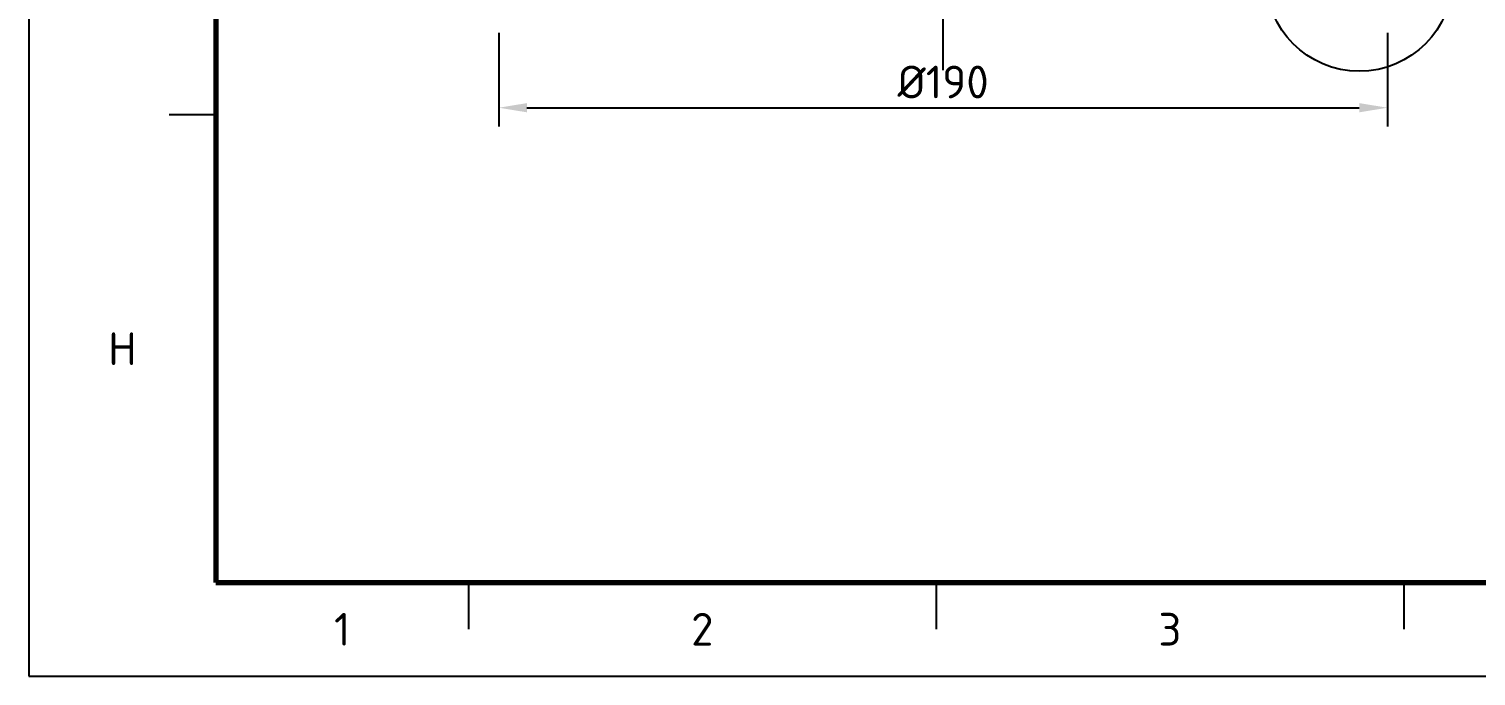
# Model space of a CAD drawing. Header units: millimetres. Extents: x 0 to 594, y 0 to 420.
# Drawn here: x 0 to 154.7, y 0 to 69.2 of the extents above; entities that cross this region are included whole.
import ezdxf
from ezdxf.enums import TextEntityAlignment as Align

# ---------------------------------------------------------------- set-up
doc = ezdxf.new("R2010")
doc.units = ezdxf.units.MM
doc.linetypes.add('ISO04-TRAZO-PUNTO', pattern=[7.625, 6, -0.75, 0.125, -0.75])
for name, color, linetype, lineweight in [('03-EJE', 1, 'ISO04-TRAZO-PUNTO', 25), ('04-COTA', 3, 'CONTINUOUS', 25), ('06-TEXTO', 7, 'CONTINUOUS', 25), ('07-RECUADRO', 7, 'CONTINUOUS', 70), ('08-FINA', 5, 'CONTINUOUS', 25)]:
    doc.layers.add(name, color=color, linetype=linetype, lineweight=lineweight)
doc.styles.add('ISO3098', font='isocpeur.ttf')
doc.dimstyles.new('FLAMA-ISO', dxfattribs={"dimtxt": 3.5, "dimasz": 3, "dimexe": 2, "dimexo": 1, "dimgap": 1, "dimtad": 1, "dimdec": 1, "dimtxsty": 'ISO3098', "dimcen": 2.5, "dimclrd": 3, "dimclre": 3, "dimclrt": 3, "dimazin": 3, "dimtfac": 1, "dimtmove": 0, "dimatfit": 3, "dimlwd": 25, "dimlwe": 25})

msp = doc.modelspace()

# ---------------------------------------------------------------- linework, layer by layer
at = {"layer": '03-EJE'}
msp.add_line((97.75, 64.757), (97.75, 349.243), dxfattribs=at)
at = {"layer": '07-RECUADRO'}
msp.add_lwpolyline([(20, 10), (584, 10), (584, 410), (20, 410)], close=True, dxfattribs=at)
at = {"layer": '08-FINA'}
for p, q in [((20, 60), (15, 60)), ((47, 10), (47, 5)), ((97, 10), (97, 5)), ((147, 10), (147, 5))]:
    msp.add_line(p, q, dxfattribs=at)
msp.add_lwpolyline([(0, 0), (594, 0), (594, 420), (0, 420)], close=True, dxfattribs=at)
msp.add_circle((142.25, 74.657), 10, dxfattribs=at)

# ---------------------------------------------------------------- texts
at = {"layer": '06-TEXTO', "style": 'ISO3098'}
for s, p in [('H', (10, 35)), ('1', (33.5, 5)), ('2', (72, 5)), ('3', (122, 5))]:
    msp.add_text(s, height=3.5, dxfattribs=at).set_placement(p, align=Align.MIDDLE_CENTER)

# ---------------------------------------------------------------- dimensions: what is measured, and where the dimension line sits
at = {"layer": '04-COTA'}
msp.add_linear_dim(base=(50.25, 60.757), p1=(50.25, 69.757), p2=(145.25, 69.757), dimstyle='FLAMA-ISO', override={"dimlfac": 2, "dimpost": '%%c<>'}, dxfattribs=at).render()

doc.saveas('drawing.dxf')
